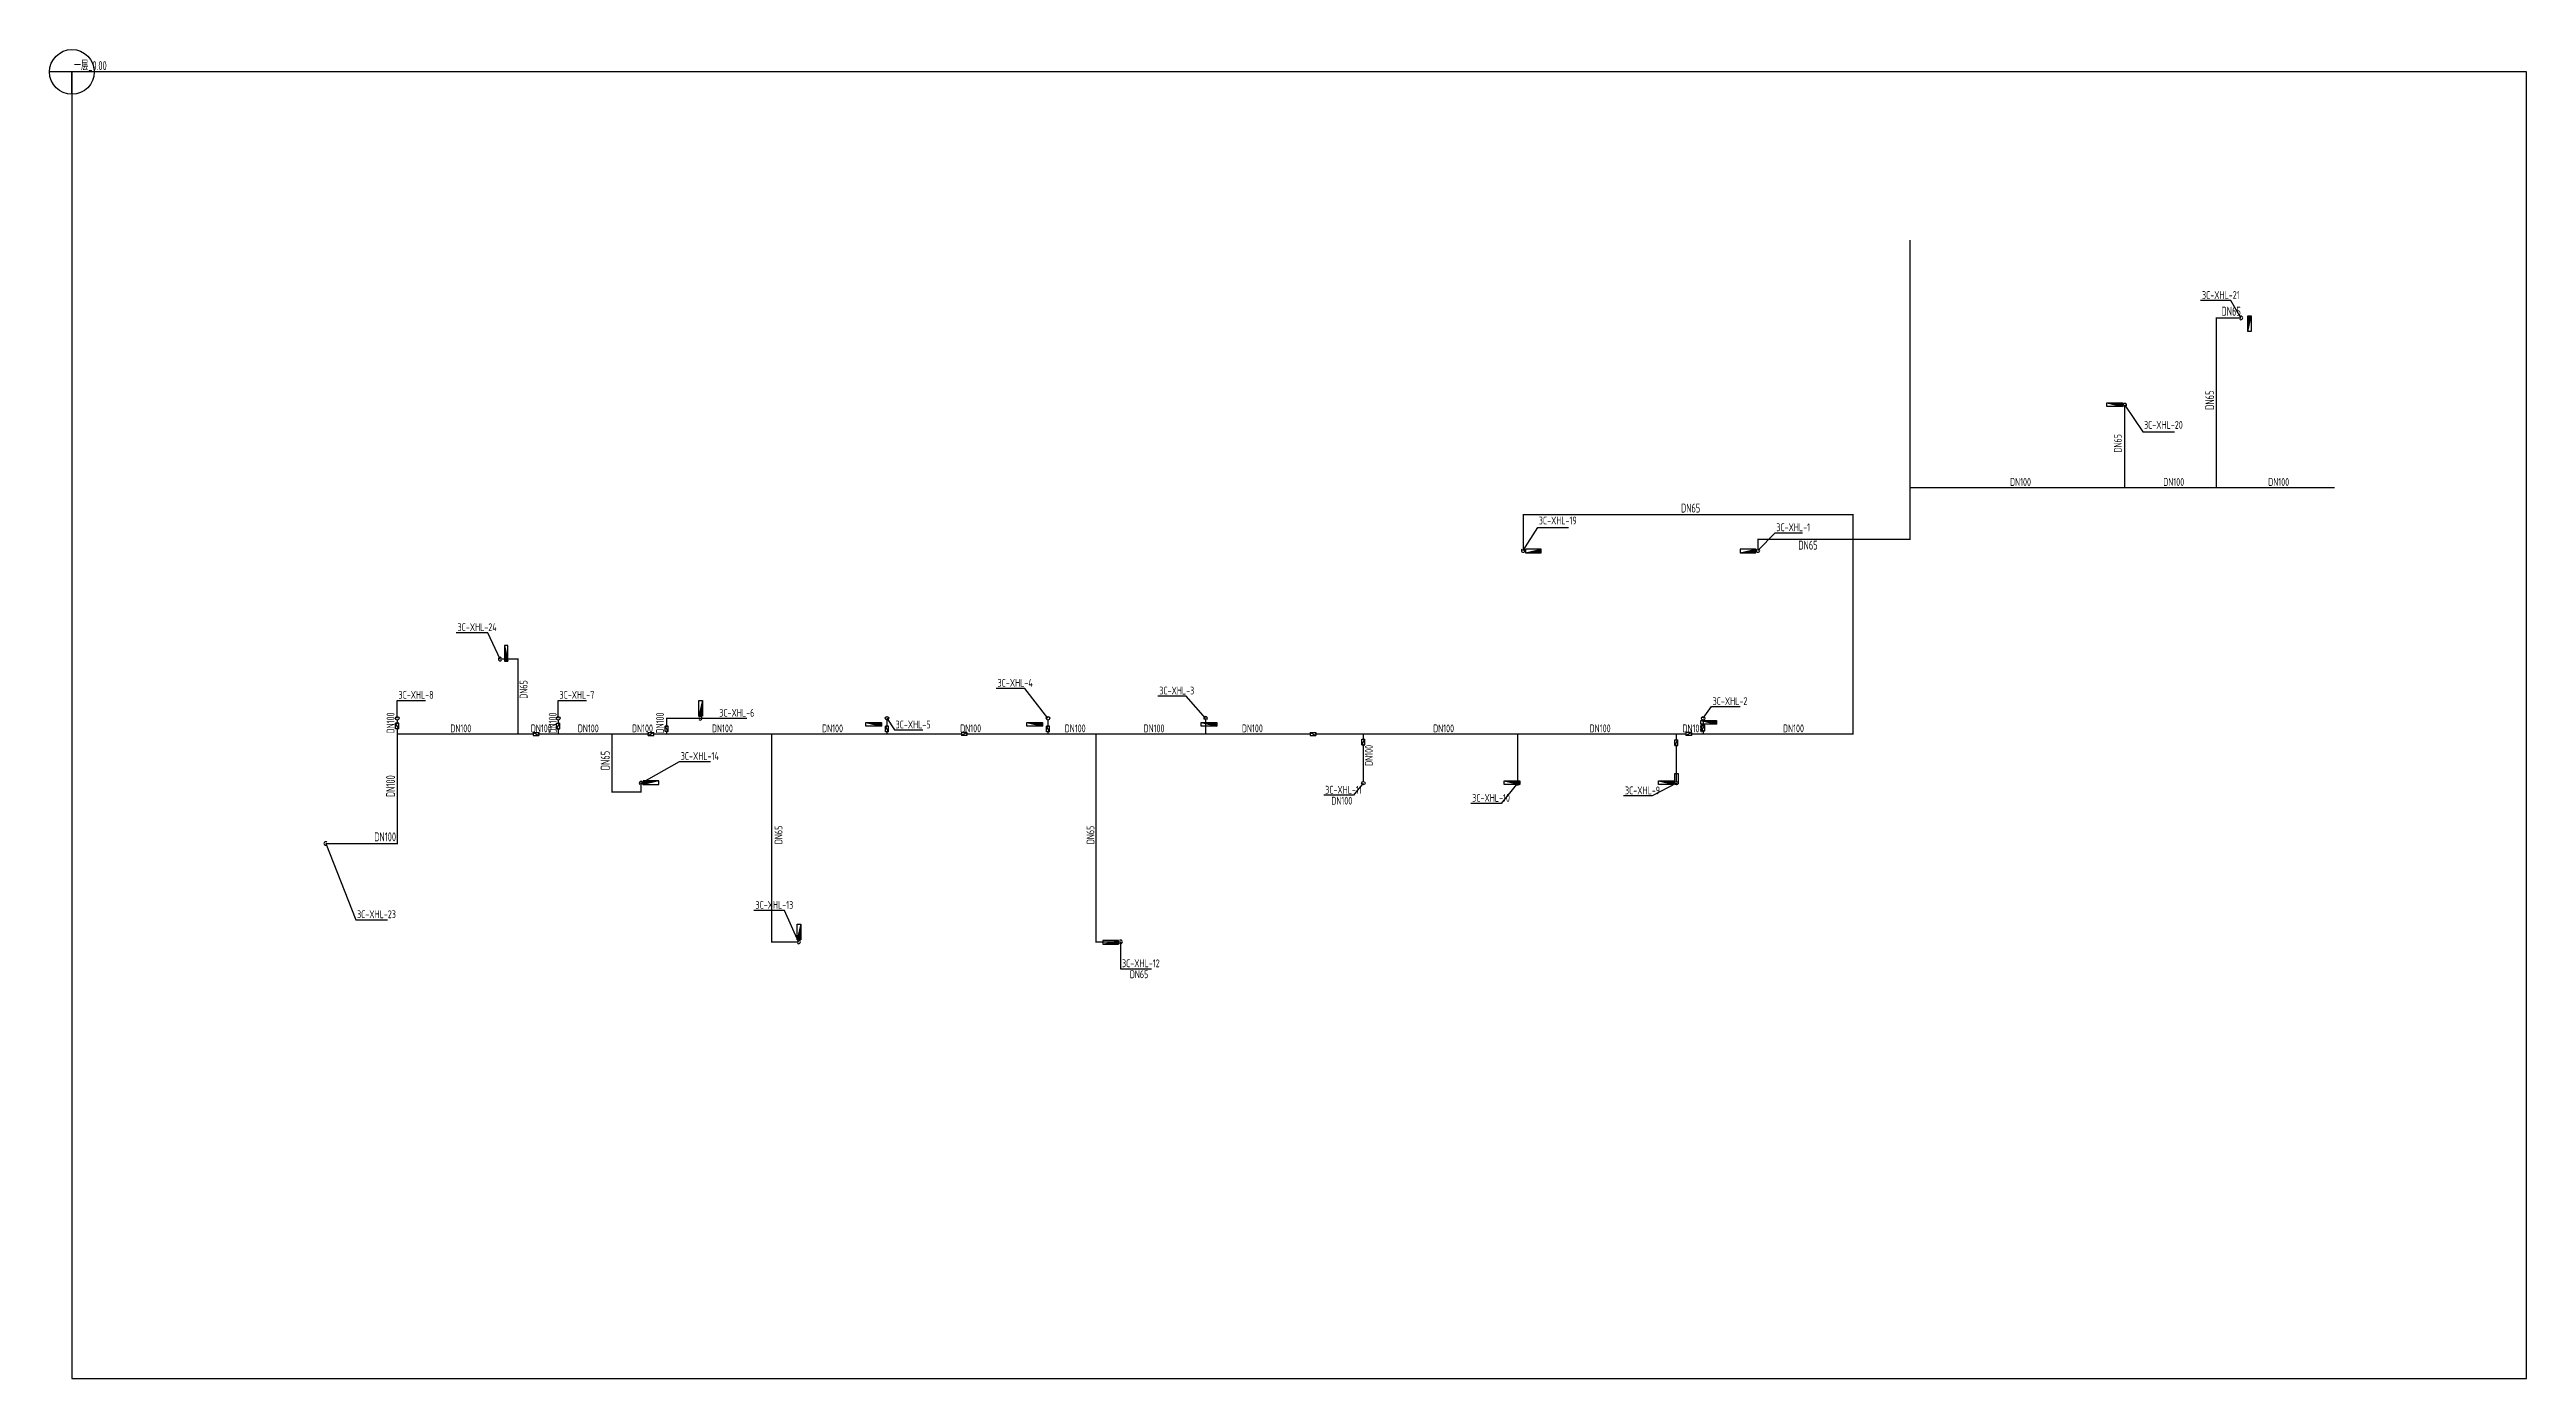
# Model space of a CAD drawing. Extents: x 18533 to 662708, y 11707 to 656991.
# Drawn here: x 551942 to 662708, y 157836 to 217252 of the extents above; entities that cross this region are included whole.
import ezdxf

# ---------------------------------------------------------------- set-up
doc = ezdxf.new("R2010")
doc.units = 0
doc.header["$LTSCALE"] = 1000
doc.layers.get('0').update_dxf_attribs({"linetype": 'CONTINUOUS'})
for name, color, linetype in [('DIM_消防', 3, 'CONTINUOUS'), ('EQUIP_消火栓', 7, 'CONTINUOUS'), ('PIPE-消防', 1, 'CONTINUOUS'), ('S-Xh_注释', 3, 'CONTINUOUS'), ('TEXT_消防', 7, 'CONTINUOUS'), ('VALVE_消防', 7, 'CONTINUOUS'), ('VPIPE-消防', 1, 'CONTINUOUS')]:
    doc.layers.add(name, color=color, linetype=linetype)
doc.styles.add('_TWT_PIPEDN', font='GBENOR', dxfattribs={"width": 0.7, "height": 3.5, "bigfont": 'GBCBIG'})
doc.styles.add('_TWT_SERIAL', font='GBENOR', dxfattribs={"width": 0.7, "height": 3.5, "bigfont": 'GBCBIG'})
doc.styles.get("Standard").update_dxf_attribs({"font": 'GBENOR', "bigfont": 'GBCBIG'})

# ---------------------------------------------------------------- blocks, each defined once
blk = doc.blocks.new('Floorbase')
for p, q in [((0, 0), (-1000, 0)), ((0, -1000), (0, 0))]:
    blk.add_line(p, q)
blk.add_circle((0, 0), 1000)
at = {"style": '_TWT_PIPEDN', "width": 0.8}
blk.add_attdef('Elevation', (92, 81), '', height=400, dxfattribs=at)
blk = doc.blocks.new('$TwtSys$00000434')
for p, q in [((-0.5, 0.5), (-0.5, -0.5)), ((-0.5, -0.5), (0.5, 0.5)), ((0.5, 0.5), (-0.5, 0.5)), ((0.5, -0.5), (0.5, 0.5)), ((-0.5, -0.5), (0.5, -0.5))]:
    blk.add_line(p, q)
blk.add_solid([(0.5, -0.5), (0.5, 0.5), (-0.5, -0.5)])
blk = doc.blocks.new('$VALVE$00000316')
for p, q in [((-125, 72), (125, -72)), ((-125, 72), (-125, -72)), ((-125, 72), (125, 72)), ((125, 72), (125, -72)), ((-125, -72), (125, -72))]:
    blk.add_line(p, q)
at = {"const_width": 21.1}
blk.add_lwpolyline([(-11, 0, 1), (11, 0, 1)], format="xyb", close=True, dxfattribs=at)
for p in [(-125, 0), (125, 0)]:
    blk.add_point(p)
at = {"color": 7, "flags": 9}
for tag in ['XSIZE', 'YSIZE']:
    blk.add_attdef(tag, (0, 0), '', height=0.5, dxfattribs=at)
blk = doc.blocks.new('$VALVE$00000539')
for p, q in [((-225, 75), (-225, -75)), ((-225, 75), (225, 75)), ((225, 75), (225, -75)), ((225, -75), (-225, -75))]:
    blk.add_line(p, q)

msp = doc.modelspace()

# ---------------------------------------------------------------- hatches: boundary and pattern name
at = {"layer": 'PIPE-消防'}
for points in [[(648842, 205252), (648812, 205252), (648812, 205282)], [(648842, 205252), (648842, 205282), (648812, 205282)], [(617842, 196452), (617842, 196482), (617812, 196482)], [(617842, 196452), (617812, 196452), (617812, 196482)], [(632592, 196452), (632592, 196482), (632622, 196482)], [(632592, 196452), (632622, 196452), (632622, 196482)], [(628342, 195352), (628312, 195352), (628312, 195382)], [(628342, 195352), (628342, 195382), (628312, 195382)], [(635142, 195352), (635142, 195322), (635172, 195322)], [(635142, 195352), (635172, 195352), (635172, 195322)], [(572892, 190002), (572892, 190027), (572917, 190027)], [(572892, 190002), (572917, 190002), (572917, 190027)], [(579542, 187352), (579512, 187352), (579512, 187382)], [(579542, 187352), (579542, 187382), (579512, 187382)], [(632592, 186652), (632622, 186652), (632622, 186622)], [(632592, 186652), (632592, 186622), (632622, 186622)], [(577092, 184052), (577092, 184022), (577062, 184022)], [(577092, 184052), (577062, 184052), (577062, 184022)], [(578392, 184052), (578392, 184022), (578422, 184022)], [(578392, 184052), (578422, 184052), (578422, 184022)], [(567492, 181752), (567522, 181752), (567522, 181722)], [(567492, 181752), (567492, 181722), (567522, 181722)], [(584242, 177352), (584242, 177322), (584212, 177322)], [(584242, 177352), (584212, 177352), (584212, 177322)], [(598742, 177352), (598712, 177352), (598712, 177322)], [(598742, 177352), (598742, 177322), (598712, 177322)]]:
    msp.add_hatch(color=256, dxfattribs=at).paths.add_polyline_path(points)

# ---------------------------------------------------------------- linework, layer by layer
at = {"layer": 'DIM_消防'}
for p, q in [((649492, 206031), (648128, 206031)), ((649942, 205252), (649492, 206031)), ((644742, 201353), (645558, 200153)), ((645558, 200153), (646963, 200153)), ((617842, 194852), (618492, 195881)), ((618492, 195881), (619871, 195881)), ((628342, 194852, -9000), (629109, 195646)), ((629109, 195646), (630336, 195646)), ((571543, 191180), (570119, 191180)), ((572092, 190002), (571543, 191180)), ((595553, 188691), (594268, 188691)), ((596592, 187352), (595553, 188691)), ((602776, 188345), (601502, 188345)), ((603642, 187352), (602776, 188345)), ((567492, 187352), (567492, 188152)), ((567492, 188152), (568758, 188152)), ((574692, 187352), (574692, 188152)), ((574692, 188152), (575958, 188152)), ((581042, 187352), (581842, 187352)), ((581842, 187352), (583118, 187352)), ((589392, 187352), (589723, 186830)), ((625892, 187352), (626262, 187875)), ((626262, 187875), (627540, 187875)), ((589723, 186830), (590997, 186830)), ((578392, 184452, 3000), (580120, 185420, 3000)), ((580120, 185420, 3000), (581505, 185420, 3000)), ((610253, 183912), (608928, 183912)), ((610692, 184452), (610253, 183912)), ((617592, 184452), (616860, 183546)), ((623605, 183883, 3000), (622325, 183883, 3000)), ((624692, 184452, 3000), (623605, 183883, 3000)), ((616860, 183546), (615495, 183546)), ((564292, 181752), (565646, 178345)), ((565646, 178345), (567058, 178345)), ((584811, 178763), (583438, 178763)), ((585442, 177352), (584811, 178763)), ((599842, 177352), (599842, 176152)), ((599842, 176152), (601219, 176152))]:
    msp.add_line(p, q, dxfattribs=at)
at = {"layer": 'PIPE-消防'}
for points, const_width in [([(635142, 208733), (635142, 197667)], 60), ([(648842, 205252), (648842, 197667)], 60), ([(648842, 205252), (649942, 205252)], 60), ([(644742, 201353), (644742, 197667)], 60), ([(635142, 197667), (644742, 197667)], 60), ([(635142, 197667), (635142, 195352)], 60), ([(644742, 197667), (648842, 197667)], 60), ([(648842, 197667), (654130, 197667)], 60), ([(632592, 196452), (617842, 196452)], 60), ([(617842, 196452), (617842, 194852)], 60), ([(632592, 196452), (632592, 195352)], 60), ([(628342, 194852), (628342, 195352)], 60), ([(632592, 195352), (628342, 195352)], 60), ([(632592, 186652), (632592, 195352)], 60), ([(635142, 195352), (632592, 195352)], 60), ([(572092, 190002), (572892, 190002)], 50), ([(572892, 190002), (572892, 186652)], 50), ([(567492, 187127), (567492, 187272)], 60), ([(574692, 187127), (574692, 187272)], 60), ([(579542, 187352), (579542, 187007)], 60), ([(579542, 187352), (581042, 187352)], 60), ([(589392, 187272), (589392, 186997)], 60), ([(596592, 187272), (596592, 186997)], 60), ([(603642, 187352), (603642, 186652)], 60), ([(625892, 187272), (625892, 187043)], 60), ([(567492, 186652), (567492, 186877)], 60), ([(567492, 181752), (567492, 186652)], 60), ([(572892, 186652), (567492, 186652)], 60), ([(573567, 186652), (572892, 186652)], 60), ([(574692, 186652), (573817, 186652)], 60), ([(574692, 186652), (574692, 186877)], 60), ([(577092, 186652), (574692, 186652)], 60), ([(577092, 186652), (578717, 186652)], 60), ([(577092, 184052), (577092, 186652)], 60), ([(578967, 186652), (579542, 186652)], 60), ([(579542, 186757), (579542, 186652)], 60), ([(579542, 186652), (584242, 186652)], 60), ([(584242, 186652), (584242, 177352)], 60), ([(584242, 186652), (589392, 186652)], 60), ([(589392, 186747), (589392, 186652)], 60), ([(589392, 186652), (592717, 186652)], 60), ([(592967, 186652), (596592, 186652)], 60), ([(596592, 186747), (596592, 186652)], 60), ([(596592, 186652), (598742, 186652)], 60), ([(598742, 186652), (598742, 177352)], 60), ([(598742, 186652), (603642, 186652)], 60), ([(603642, 186652), (608317, 186652)], 60), ([(608567, 186652), (610692, 186652)], 60), ([(610692, 186652), (617592, 186652)], 60), ([(610692, 186652), (610692, 186415)], 60), ([(610692, 186165), (610692, 184532)], 60), ([(617592, 186652), (617592, 184452)], 60), ([(617592, 186652), (624692, 186652)], 60), ([(624692, 186652), (624692, 186383)], 60), ([(624692, 186652), (625117, 186652)], 60), ([(624692, 186133), (624692, 184532)], 60), ([(625367, 186652), (625892, 186652)], 60), ([(625892, 186793), (625892, 186652)], 60), ([(625892, 186652), (632592, 186652)], 60), ([(578392, 184052), (577092, 184052)], 60), ([(578392, 184052), (578392, 184452)], 60), ([(564292, 181752), (567492, 181752)], 60), ([(584242, 177352), (585442, 177352)], 60), ([(598742, 177352), (599842, 177352)], 60)]:
    msp.add_lwpolyline(points, dxfattribs=dict(at, const_width=const_width))
at = {"layer": 'S-Xh_注释'}
msp.add_lwpolyline([(552942, 157836), (662708, 157836), (662708, 216252), (552942, 216252)], close=True, dxfattribs=at)
at = {"layer": 'VPIPE-消防'}
for centre in [(567492, 187352), (574692, 187352), (589392, 187352), (596592, 187352), (625892, 187352), (610692, 184452), (624692, 184452), (624692, 184452)]:
    msp.add_circle(centre, 80, dxfattribs=at)
for centre, start, end in [((649942, 205252), 225, 135), ((644742, 201353), 315, 225), ((617842, 194852), 135, 45), ((628342, 194852), 135, 45), ((572092, 190002), 45, 315), ((581042, 187352), 225, 135), ((603642, 187352), 315, 225), ((578392, 184452), 315, 225), ((617592, 184452), 135, 45), ((564292, 181752), 45, 315), ((585442, 177352), 225, 135), ((599842, 177352), 225, 135)]:
    msp.add_arc(centre, 80, start, end, dxfattribs=at)

# ---------------------------------------------------------------- block references
at = {"layer": 'EQUIP_消火栓', "zscale": 700}
for p, xscale, yscale, rotation in [((650322, 205002), 700, -160, 90.00000000000027), ((618292, 194832), 700, 160, 3.30402895828876e-12), ((572362, 190252), 700, 160, 270), ((581062, 187802), 700, -160, 270), ((626142, 187172), 700, -160, 359.9999999999997), ((578842, 184472), 700, 160, 179.9999999999997), ((617342, 184472), 700, -160, 359.9999999999997), ((624242, 184472), 700, -160, 359.9999999999997), ((585462, 177802), 700, -160, 270.0000000000003), ((599392, 177332), -700, -160, 180.0000000000003)]:
    msp.add_blockref('$TwtSys$00000434', p, dxfattribs=dict(at, xscale=xscale, yscale=yscale, rotation=rotation))
at = {"layer": 'EQUIP_消火栓', "xscale": 700, "zscale": 700}
for p, yscale in [((644292, 201372), -160), ((627892, 194832), 160), ((588792, 187082), -160), ((595992, 187082), -160), ((603792, 187082), -160)]:
    msp.add_blockref('$TwtSys$00000434', p, dxfattribs=dict(at, yscale=yscale))
at = {"layer": 'S-Xh_注释', "color": 0}
msp.add_blockref('Floorbase', (552942, 216252), dxfattribs=at).add_auto_attribs({'Elevation': '一层_0.00'})
at = {"layer": 'VALVE_消防', "yscale": -1, "rotation": 89.99999999999761}
msp.add_blockref('$VALVE$00000316', (567492, 187002), dxfattribs=at)
at = {"layer": 'VALVE_消防', "xscale": -1, "yscale": -1}
for name, p, rotation in [('$VALVE$00000316', (573692, 186652), 180), ('$VALVE$00000316', (610692, 186290), 270), ('$VALVE$00000316', (624692, 186258), 269.9999999999696), ('$VALVE$00000316', (625892, 186918), 270), ('$VALVE$00000539', (624692, 184652), 269.9999999999696)]:
    msp.add_blockref(name, p, dxfattribs=dict(at, rotation=rotation))
at = {"layer": 'VALVE_消防', "rotation": 90}
msp.add_blockref('$VALVE$00000316', (574692, 187002), dxfattribs=at)
at = {"layer": 'VALVE_消防', "yscale": -1}
msp.add_blockref('$VALVE$00000316', (578842, 186652), dxfattribs=at)
at = {"layer": 'VALVE_消防', "xscale": -1, "rotation": 270}
for p in [(579542, 186882), (589392, 186872), (596592, 186872)]:
    msp.add_blockref('$VALVE$00000316', p, dxfattribs=at)
at = {"layer": 'VALVE_消防', "xscale": -1}
for p in [(592842, 186652), (625242, 186652)]:
    msp.add_blockref('$VALVE$00000316', p, dxfattribs=at)
at = {"layer": 'VALVE_消防'}
msp.add_blockref('$VALVE$00000316', (608442, 186652), dxfattribs=at)

# ---------------------------------------------------------------- texts
at = {"layer": 'DIM_消防', "color": 7, "style": '_TWT_SERIAL', "width": 0.7}
for s, p in [('3C-XHL-21', (648198, 206101)), ('3C-XHL-20', (645606, 200293)), ('3C-XHL-19', (618541, 196021)), ('3C-XHL-1', (629163, 195716)), ('3C-XHL-24', (570189, 191250)), ('3C-XHL-8', (567545, 188222)), ('3C-XHL-7', (574745, 188222)), ('3C-XHL-4', (594338, 188761)), ('3C-XHL-3', (601572, 188415)), ('3C-XHL-6', (581895, 187422)), ('3C-XHL-5', (589776, 186900)), ('3C-XHL-2', (626314, 187945)), ('3C-XHL-14', (580169, 185490, 3000)), ('3C-XHL-11', (608988, 183982)), ('3C-XHL-10', (615565, 183616)), ('3C-XHL-9', (622395, 183953, 3000)), ('DN100', (609263, 183492)), ('3C-XHL-23', (565694, 178415)), ('3C-XHL-13', (583508, 178833)), ('3C-XHL-12', (599902, 176222)), ('DN65', (600251, 175732))]:
    msp.add_text(s, height=350, dxfattribs=at).set_placement(p)
at = {"layer": 'TEXT_消防', "style": '_TWT_PIPEDN', "width": 0.7}
for s, height, p in [('DN65', 400, (649072, 205352)), ('DN100', 350, (639615, 197742)), ('DN100', 350, (646465, 197742)), ('DN100', 350, (651159, 197742)), ('DN65', 400, (624897, 196552)), ('DN65', 400, (630147, 194894)), ('DN100', 350, (569865, 186727)), ('DN100', 350, (573465, 186727)), ('DN100', 350, (575565, 186727)), ('DN100', 350, (577990, 186727)), ('DN100', 350, (581565, 186727)), ('DN100', 350, (586490, 186727)), ('DN100', 350, (592665, 186727)), ('DN100', 350, (597340, 186727)), ('DN100', 350, (600865, 186727)), ('DN100', 350, (605264, 186727)), ('DN100', 350, (613815, 186727)), ('DN100', 350, (620815, 186727)), ('DN100', 350, (624965, 186727)), ('DN100', 350, (629462, 186727)), ('DN100', 400, (566461, 181852))]:
    msp.add_text(s, height=height, dxfattribs=at).set_placement(p)
for s, height, p in [('DN65', 400, (648742, 201139)), ('DN65', 350, (644606, 199230)), ('DN65', 350, (573317, 188225)), ('DN100', 350, (567367, 186675)), ('DN100', 350, (574617, 186675)), ('DN100', 350, (579417, 186675)), ('DN65', 400, (576992, 185032)), ('DN100', 350, (611117, 185225)), ('DN100', 400, (567392, 183828)), ('DN65', 350, (584717, 181722)), ('DN65', 350, (598667, 181722))]:
    msp.add_text(s, height=height, rotation=90, dxfattribs=at).set_placement(p)

doc.saveas('drawing.dxf')
